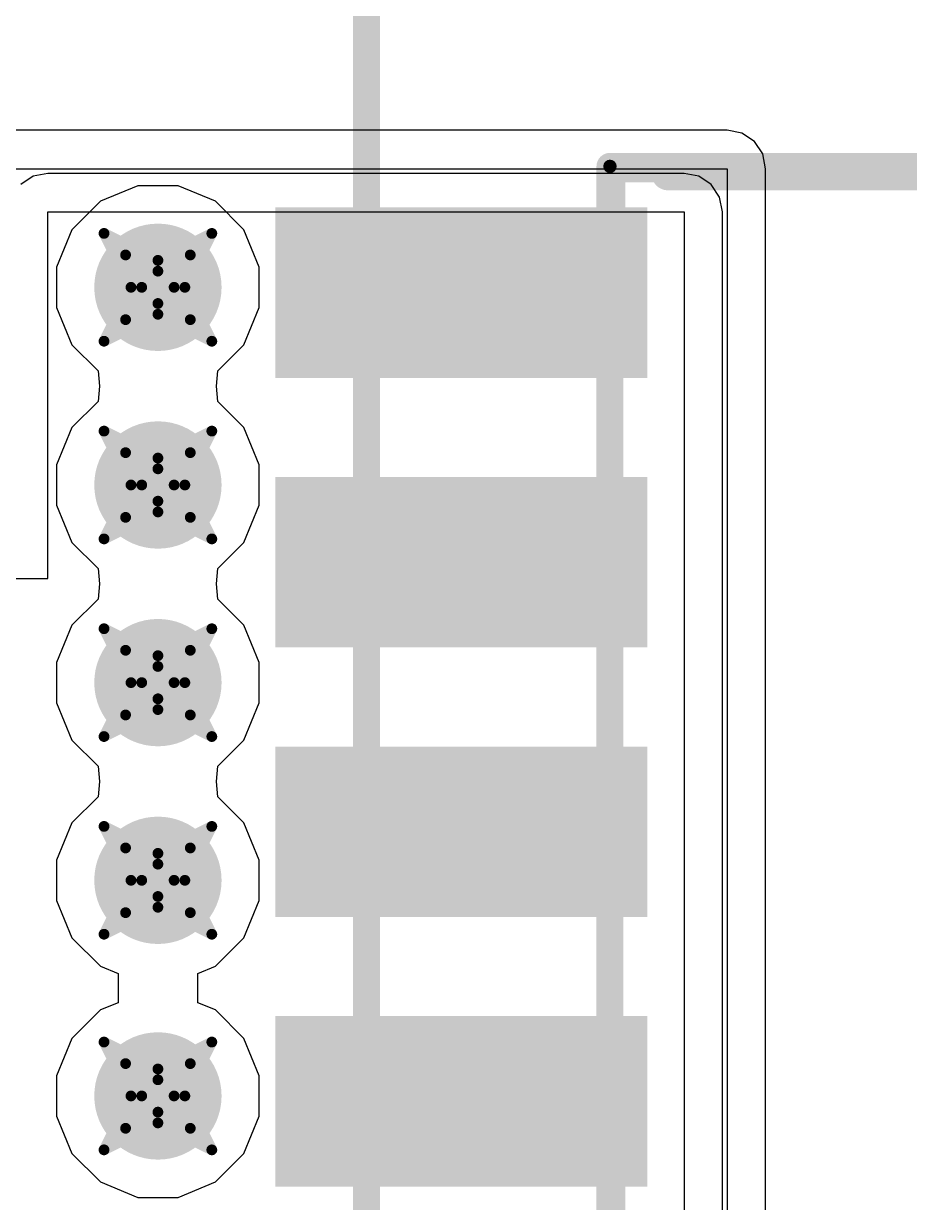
# Model space of a CAD drawing. Header units: inches. Extents: x 0 to 13.9, y -0.2 to 3.4.
# Drawn here: x 0.2075 to 0.3718, y 2.2562 to 2.4749 of the extents above; entities that cross this region are included whole.
import ezdxf

# ---------------------------------------------------------------- set-up
doc = ezdxf.new("R2010")
doc.units = ezdxf.units.IN
doc.header["$MEASUREMENT"] = 0
for name, color, linetype in [('Bottom Layer', 5, 'Continuous'), ('Drill Drawing', 1, 'Continuous'), ('Layer 1', 16, 'Continuous'), ('Layer 2', 76, 'Continuous'), ('Mechanical 13', 56, 'Continuous'), ('Mechanical 4', 56, 'Continuous'), ('Pad Holes', 156, 'Continuous'), ('Top Layer', 1, 'Continuous'), ('Top Overlay', 2, 'Continuous'), ('Top Paste', 8, 'Continuous'), ('Top Solder', 216, 'Continuous'), ('Via Holes', 16, 'Continuous')]:
    doc.layers.add(name, color=color, linetype=linetype)

msp = doc.modelspace()

# ---------------------------------------------------------------- hatches: boundary and pattern name
at = {"layer": 'Bottom Layer'}
h = msp.add_hatch(color=5, dxfattribs=at)
edge = h.paths.add_edge_path()
edge.add_arc((0.2324, 2.426), 0.01181, 0, 360)
h = msp.add_hatch(color=5, dxfattribs=at)
edge = h.paths.add_edge_path()
edge.add_arc((0.2324, 2.38933), 0.01181, 0, 360)
h = msp.add_hatch(color=5, dxfattribs=at)
edge = h.paths.add_edge_path()
edge.add_arc((0.2324, 2.35267), 0.01181, 0, 360)
h = msp.add_hatch(color=5, dxfattribs=at)
edge = h.paths.add_edge_path()
edge.add_arc((0.2324, 2.316), 0.01181, 0, 360)
h = msp.add_hatch(color=5, dxfattribs=at)
edge = h.paths.add_edge_path()
edge.add_arc((0.2324, 2.276), 0.01181, 0, 360)
at = {"layer": 'Layer 1'}
h = msp.add_hatch(color=16, dxfattribs=at)
edge = h.paths.add_edge_path()
edge.add_arc((0.2324, 2.426), 0.01181, 0, 360)
h = msp.add_hatch(color=16, dxfattribs=at)
edge = h.paths.add_edge_path()
edge.add_arc((0.2324, 2.38933), 0.01181, 0, 360)
h = msp.add_hatch(color=16, dxfattribs=at)
edge = h.paths.add_edge_path()
edge.add_arc((0.2324, 2.35267), 0.01181, 0, 360)
h = msp.add_hatch(color=16, dxfattribs=at)
edge = h.paths.add_edge_path()
edge.add_arc((0.2324, 2.316), 0.01181, 0, 360)
h = msp.add_hatch(color=16, dxfattribs=at)
edge = h.paths.add_edge_path()
edge.add_arc((0.2324, 2.276), 0.01181, 0, 360)
at = {"layer": 'Layer 2'}
h = msp.add_hatch(color=76, dxfattribs=at)
edge = h.paths.add_edge_path()
edge.add_arc((0.2324, 2.426), 0.01181, 0, 360)
h = msp.add_hatch(color=76, dxfattribs=at)
edge = h.paths.add_edge_path()
edge.add_arc((0.2324, 2.38933), 0.01181, 0, 360)
h = msp.add_hatch(color=76, dxfattribs=at)
edge = h.paths.add_edge_path()
edge.add_arc((0.2324, 2.35267), 0.01181, 0, 360)
h = msp.add_hatch(color=76, dxfattribs=at)
edge = h.paths.add_edge_path()
edge.add_arc((0.2324, 2.316), 0.01181, 0, 360)
h = msp.add_hatch(color=76, dxfattribs=at)
edge = h.paths.add_edge_path()
edge.add_arc((0.2324, 2.276), 0.01181, 0, 360)
at = {"layer": 'Mechanical 4'}
h = msp.add_hatch(color=56, dxfattribs=at)
edge = h.paths.add_edge_path()
edge.add_arc((0.31626, 2.44843), 0.00125, 0, 360)
h = msp.add_hatch(color=56, dxfattribs=at)
edge = h.paths.add_edge_path()
edge.add_arc((0.31626, 2.44843), 0.00125, 0, 360)
h = msp.add_hatch(color=56, dxfattribs=at)
edge = h.paths.add_edge_path()
edge.add_arc((0.327, 2.447), 0.0015, 0, 360)
at = {"layer": 'Pad Holes'}
h = msp.add_hatch(color=7, dxfattribs=at)
edge = h.paths.add_edge_path()
edge.add_arc((0.31626, 2.44843), 0.00125, 0, 360)
h = msp.add_hatch(color=7, dxfattribs=at)
edge = h.paths.add_edge_path()
edge.add_arc((0.31626, 2.44843), 0.00125, 0, 360)
h = msp.add_hatch(color=7, dxfattribs=at)
edge = h.paths.add_edge_path()
edge.add_arc((0.327, 2.447), 0.0015, 0, 360)
at = {"layer": 'Top Layer'}
h = msp.add_hatch(color=1, dxfattribs=at)
edge = h.paths.add_edge_path()
edge.add_arc((0.2324, 2.426), 0.01181, 0, 360)
for points in [[(0.25819, 2.41319), (0.25819, 2.43681), (0.31921, 2.43681), (0.31921, 2.41319)], [(0.25819, 2.36319), (0.25819, 2.38681), (0.31921, 2.38681), (0.31921, 2.36319)], [(0.25819, 2.31319), (0.25819, 2.33681), (0.31921, 2.33681), (0.31921, 2.31319)], [(0.25819, 2.26319), (0.25819, 2.28681), (0.31921, 2.28681), (0.31921, 2.26319)]]:
    msp.add_hatch(color=1, dxfattribs=at).paths.add_polyline_path(points)
h = msp.add_hatch(color=1, dxfattribs=at)
edge = h.paths.add_edge_path()
edge.add_arc((0.2324, 2.38933), 0.01181, 0, 360)
h = msp.add_hatch(color=1, dxfattribs=at)
edge = h.paths.add_edge_path()
edge.add_arc((0.2324, 2.35267), 0.01181, 0, 360)
h = msp.add_hatch(color=1, dxfattribs=at)
edge = h.paths.add_edge_path()
edge.add_arc((0.2324, 2.316), 0.01181, 0, 360)
h = msp.add_hatch(color=1, dxfattribs=at)
edge = h.paths.add_edge_path()
edge.add_arc((0.2324, 2.276), 0.01181, 0, 360)
at = {"layer": 'Top Paste'}
for points in [[(0.25819, 2.41319), (0.25819, 2.43681), (0.31921, 2.43681), (0.31921, 2.41319)], [(0.25819, 2.36319), (0.25819, 2.38681), (0.31921, 2.38681), (0.31921, 2.36319)], [(0.25819, 2.31319), (0.25819, 2.33681), (0.31921, 2.33681), (0.31921, 2.31319)], [(0.25819, 2.26319), (0.25819, 2.28681), (0.31921, 2.28681), (0.31921, 2.26319)]]:
    msp.add_hatch(color=8, dxfattribs=at).paths.add_polyline_path(points)
at = {"layer": 'Top Solder'}
for points in [[(0.25419, 2.40919), (0.25419, 2.44081), (0.32321, 2.44081), (0.32321, 2.40919)], [(0.25419, 2.35919), (0.25419, 2.39081), (0.32321, 2.39081), (0.32321, 2.35919)], [(0.25419, 2.30919), (0.25419, 2.34081), (0.32321, 2.34081), (0.32321, 2.30919)], [(0.25419, 2.25919), (0.25419, 2.29081), (0.32321, 2.29081), (0.32321, 2.25919)]]:
    msp.add_hatch(color=216, dxfattribs=at).paths.add_polyline_path(points)
at = {"layer": 'Via Holes'}
h = msp.add_hatch(color=7, dxfattribs=at)
edge = h.paths.add_edge_path()
edge.add_arc((0.2324, 2.426), 0.00591, 0, 360)
h = msp.add_hatch(color=7, dxfattribs=at)
edge = h.paths.add_edge_path()
edge.add_arc((0.2324, 2.38933), 0.00591, 0, 360)
h = msp.add_hatch(color=7, dxfattribs=at)
edge = h.paths.add_edge_path()
edge.add_arc((0.2324, 2.35267), 0.00591, 0, 360)
h = msp.add_hatch(color=7, dxfattribs=at)
edge = h.paths.add_edge_path()
edge.add_arc((0.2324, 2.316), 0.00591, 0, 360)
h = msp.add_hatch(color=7, dxfattribs=at)
edge = h.paths.add_edge_path()
edge.add_arc((0.2324, 2.276), 0.00591, 0, 360)

# ---------------------------------------------------------------- linework, layer by layer
at = {"layer": 'Bottom Layer'}
for p, q in [((0.22866, 2.44481), (0.22175, 2.44195)), ((0.23614, 2.44481), (0.22866, 2.44481)), ((0.24306, 2.44195), (0.23614, 2.44481)), ((0.22175, 2.44195), (0.21645, 2.43666)), ((0.24835, 2.43666), (0.24306, 2.44195)), ((0.21645, 2.43666), (0.21359, 2.42974)), ((0.25121, 2.42974), (0.24835, 2.43666)), ((0.21359, 2.42974), (0.21359, 2.42226)), ((0.25121, 2.42226), (0.25121, 2.42974)), ((0.21359, 2.42226), (0.21645, 2.41534)), ((0.24835, 2.41534), (0.25121, 2.42226)), ((0.21645, 2.41534), (0.22129, 2.41051)), ((0.24351, 2.41051), (0.24835, 2.41534)), ((0.22129, 2.41051), (0.22154, 2.40767)), ((0.24326, 2.40767), (0.24351, 2.41051)), ((0.22154, 2.40767), (0.22129, 2.40483)), ((0.24351, 2.40483), (0.24326, 2.40767)), ((0.22129, 2.40483), (0.21645, 2.39999)), ((0.24835, 2.39999), (0.24351, 2.40483)), ((0.21645, 2.39999), (0.21359, 2.39308)), ((0.25121, 2.39308), (0.24835, 2.39999)), ((0.21359, 2.39308), (0.21359, 2.38559)), ((0.25121, 2.38559), (0.25121, 2.39308)), ((0.21359, 2.38559), (0.21645, 2.37868)), ((0.24835, 2.37868), (0.25121, 2.38559)), ((0.21645, 2.37868), (0.22129, 2.37384)), ((0.24351, 2.37384), (0.24835, 2.37868)), ((0.22129, 2.37384), (0.22154, 2.371)), ((0.24326, 2.371), (0.24351, 2.37384)), ((0.22154, 2.371), (0.22129, 2.36816)), ((0.24351, 2.36816), (0.24326, 2.371)), ((0.22129, 2.36816), (0.21645, 2.36332)), ((0.24835, 2.36332), (0.24351, 2.36816)), ((0.21645, 2.36332), (0.21359, 2.35641)), ((0.25121, 2.35641), (0.24835, 2.36332)), ((0.21359, 2.35641), (0.21359, 2.34893)), ((0.25121, 2.34893), (0.25121, 2.35641)), ((0.21359, 2.34893), (0.21645, 2.34201)), ((0.24835, 2.34201), (0.25121, 2.34893)), ((0.21645, 2.34201), (0.22129, 2.33717)), ((0.24351, 2.33717), (0.24835, 2.34201)), ((0.22129, 2.33717), (0.22154, 2.33433)), ((0.24326, 2.33433), (0.24351, 2.33717)), ((0.22154, 2.33433), (0.22129, 2.33149)), ((0.24351, 2.33149), (0.24326, 2.33433)), ((0.22129, 2.33149), (0.21645, 2.32666)), ((0.24835, 2.32666), (0.24351, 2.33149)), ((0.21645, 2.32666), (0.21359, 2.31974)), ((0.25121, 2.31974), (0.24835, 2.32666)), ((0.21359, 2.31974), (0.21359, 2.31226)), ((0.25121, 2.31226), (0.25121, 2.31974)), ((0.21359, 2.31226), (0.21645, 2.30534)), ((0.24835, 2.30534), (0.25121, 2.31226)), ((0.21645, 2.30534), (0.22175, 2.30005)), ((0.24306, 2.30005), (0.24835, 2.30534)), ((0.22175, 2.30005), (0.225, 2.29871)), ((0.225, 2.29871), (0.225, 2.29329)), ((0.23981, 2.29871), (0.24306, 2.30005)), ((0.23981, 2.29329), (0.23981, 2.29871)), ((0.22175, 2.29195), (0.21645, 2.28666)), ((0.225, 2.29329), (0.22175, 2.29195)), ((0.24306, 2.29195), (0.23981, 2.29329)), ((0.24835, 2.28666), (0.24306, 2.29195)), ((0.21645, 2.28666), (0.21359, 2.27974)), ((0.25121, 2.27974), (0.24835, 2.28666)), ((0.21359, 2.27974), (0.21359, 2.27226)), ((0.25121, 2.27226), (0.25121, 2.27974)), ((0.21359, 2.27226), (0.21645, 2.26534)), ((0.24835, 2.26534), (0.25121, 2.27226)), ((0.21645, 2.26534), (0.22175, 2.26005)), ((0.24306, 2.26005), (0.24835, 2.26534)), ((0.22175, 2.26005), (0.22866, 2.25719)), ((0.23614, 2.25719), (0.24306, 2.26005)), ((0.22866, 2.25719), (0.23614, 2.25719))]:
    msp.add_line(p, q, dxfattribs=at)
at = {"layer": 'Drill Drawing'}
for points in [[(0.2224, 2.436, 0.002, 0.002, 0), (0.2324, 2.431, 0.002, 0.002, 0)], [(0.2224, 2.436, 0.002, 0.002, 0), (0.2274, 2.426, 0.002, 0.002, 0)], [(0.2324, 2.431, 0.002, 0.002, 0), (0.2424, 2.436, 0.002, 0.002, 0)], [(0.2374, 2.426, 0.002, 0.002, 0), (0.2424, 2.436, 0.002, 0.002, 0)], [(0.2264, 2.432, 0.002, 0.002, 0), (0.2324, 2.429, 0.002, 0.002, 0)], [(0.2264, 2.432, 0.002, 0.002, 0), (0.2294, 2.426, 0.002, 0.002, 0)], [(0.2324, 2.429, 0.002, 0.002, 0), (0.2384, 2.432, 0.002, 0.002, 0)], [(0.2354, 2.426, 0.002, 0.002, 0), (0.2384, 2.432, 0.002, 0.002, 0)], [(0.2224, 2.416, 0.002, 0.002, 0), (0.2274, 2.426, 0.002, 0.002, 0)], [(0.2264, 2.42, 0.002, 0.002, 0), (0.2294, 2.426, 0.002, 0.002, 0)], [(0.2354, 2.426, 0.002, 0.002, 0), (0.2384, 2.42, 0.002, 0.002, 0)], [(0.2374, 2.426, 0.002, 0.002, 0), (0.2424, 2.416, 0.002, 0.002, 0)], [(0.2264, 2.42, 0.002, 0.002, 0), (0.2324, 2.423, 0.002, 0.002, 0)], [(0.2324, 2.423, 0.002, 0.002, 0), (0.2384, 2.42, 0.002, 0.002, 0)], [(0.2224, 2.416, 0.002, 0.002, 0), (0.2324, 2.421, 0.002, 0.002, 0)], [(0.2324, 2.421, 0.002, 0.002, 0), (0.2424, 2.416, 0.002, 0.002, 0)], [(0.2224, 2.39933, 0.002, 0.002, 0), (0.2324, 2.39433, 0.002, 0.002, 0)], [(0.2224, 2.39933, 0.002, 0.002, 0), (0.2274, 2.38933, 0.002, 0.002, 0)], [(0.2324, 2.39433, 0.002, 0.002, 0), (0.2424, 2.39933, 0.002, 0.002, 0)], [(0.2374, 2.38933, 0.002, 0.002, 0), (0.2424, 2.39933, 0.002, 0.002, 0)], [(0.2264, 2.39533, 0.002, 0.002, 0), (0.2324, 2.39233, 0.002, 0.002, 0)], [(0.2264, 2.39533, 0.002, 0.002, 0), (0.2294, 2.38933, 0.002, 0.002, 0)], [(0.2324, 2.39233, 0.002, 0.002, 0), (0.2384, 2.39533, 0.002, 0.002, 0)], [(0.2354, 2.38933, 0.002, 0.002, 0), (0.2384, 2.39533, 0.002, 0.002, 0)], [(0.2224, 2.37933, 0.002, 0.002, 0), (0.2274, 2.38933, 0.002, 0.002, 0)], [(0.2264, 2.38333, 0.002, 0.002, 0), (0.2294, 2.38933, 0.002, 0.002, 0)], [(0.2354, 2.38933, 0.002, 0.002, 0), (0.2384, 2.38333, 0.002, 0.002, 0)], [(0.2374, 2.38933, 0.002, 0.002, 0), (0.2424, 2.37933, 0.002, 0.002, 0)], [(0.2264, 2.38333, 0.002, 0.002, 0), (0.2324, 2.38633, 0.002, 0.002, 0)], [(0.2324, 2.38633, 0.002, 0.002, 0), (0.2384, 2.38333, 0.002, 0.002, 0)], [(0.2224, 2.37933, 0.002, 0.002, 0), (0.2324, 2.38433, 0.002, 0.002, 0)], [(0.2324, 2.38433, 0.002, 0.002, 0), (0.2424, 2.37933, 0.002, 0.002, 0)], [(0.2224, 2.36267, 0.002, 0.002, 0), (0.2324, 2.35767, 0.002, 0.002, 0)], [(0.2224, 2.36267, 0.002, 0.002, 0), (0.2274, 2.35267, 0.002, 0.002, 0)], [(0.2324, 2.35767, 0.002, 0.002, 0), (0.2424, 2.36267, 0.002, 0.002, 0)], [(0.2374, 2.35267, 0.002, 0.002, 0), (0.2424, 2.36267, 0.002, 0.002, 0)], [(0.2264, 2.35867, 0.002, 0.002, 0), (0.2324, 2.35567, 0.002, 0.002, 0)], [(0.2264, 2.35867, 0.002, 0.002, 0), (0.2294, 2.35267, 0.002, 0.002, 0)], [(0.2324, 2.35567, 0.002, 0.002, 0), (0.2384, 2.35867, 0.002, 0.002, 0)], [(0.2354, 2.35267, 0.002, 0.002, 0), (0.2384, 2.35867, 0.002, 0.002, 0)], [(0.2224, 2.34267, 0.002, 0.002, 0), (0.2274, 2.35267, 0.002, 0.002, 0)], [(0.2264, 2.34667, 0.002, 0.002, 0), (0.2294, 2.35267, 0.002, 0.002, 0)], [(0.2354, 2.35267, 0.002, 0.002, 0), (0.2384, 2.34667, 0.002, 0.002, 0)], [(0.2374, 2.35267, 0.002, 0.002, 0), (0.2424, 2.34267, 0.002, 0.002, 0)], [(0.2224, 2.34267, 0.002, 0.002, 0), (0.2324, 2.34767, 0.002, 0.002, 0)], [(0.2264, 2.34667, 0.002, 0.002, 0), (0.2324, 2.34967, 0.002, 0.002, 0)], [(0.2324, 2.34967, 0.002, 0.002, 0), (0.2384, 2.34667, 0.002, 0.002, 0)], [(0.2324, 2.34767, 0.002, 0.002, 0), (0.2424, 2.34267, 0.002, 0.002, 0)], [(0.2224, 2.326, 0.002, 0.002, 0), (0.2324, 2.321, 0.002, 0.002, 0)], [(0.2224, 2.326, 0.002, 0.002, 0), (0.2274, 2.316, 0.002, 0.002, 0)], [(0.2324, 2.321, 0.002, 0.002, 0), (0.2424, 2.326, 0.002, 0.002, 0)], [(0.2374, 2.316, 0.002, 0.002, 0), (0.2424, 2.326, 0.002, 0.002, 0)], [(0.2264, 2.322, 0.002, 0.002, 0), (0.2324, 2.319, 0.002, 0.002, 0)], [(0.2264, 2.322, 0.002, 0.002, 0), (0.2294, 2.316, 0.002, 0.002, 0)], [(0.2324, 2.319, 0.002, 0.002, 0), (0.2384, 2.322, 0.002, 0.002, 0)], [(0.2354, 2.316, 0.002, 0.002, 0), (0.2384, 2.322, 0.002, 0.002, 0)], [(0.2224, 2.306, 0.002, 0.002, 0), (0.2274, 2.316, 0.002, 0.002, 0)], [(0.2264, 2.31, 0.002, 0.002, 0), (0.2294, 2.316, 0.002, 0.002, 0)], [(0.2354, 2.316, 0.002, 0.002, 0), (0.2384, 2.31, 0.002, 0.002, 0)], [(0.2374, 2.316, 0.002, 0.002, 0), (0.2424, 2.306, 0.002, 0.002, 0)], [(0.2264, 2.31, 0.002, 0.002, 0), (0.2324, 2.313, 0.002, 0.002, 0)], [(0.2324, 2.313, 0.002, 0.002, 0), (0.2384, 2.31, 0.002, 0.002, 0)], [(0.2224, 2.306, 0.002, 0.002, 0), (0.2324, 2.311, 0.002, 0.002, 0)], [(0.2324, 2.311, 0.002, 0.002, 0), (0.2424, 2.306, 0.002, 0.002, 0)], [(0.2224, 2.286, 0.002, 0.002, 0), (0.2324, 2.281, 0.002, 0.002, 0)], [(0.2224, 2.286, 0.002, 0.002, 0), (0.2274, 2.276, 0.002, 0.002, 0)], [(0.2324, 2.281, 0.002, 0.002, 0), (0.2424, 2.286, 0.002, 0.002, 0)], [(0.2374, 2.276, 0.002, 0.002, 0), (0.2424, 2.286, 0.002, 0.002, 0)], [(0.2264, 2.282, 0.002, 0.002, 0), (0.2324, 2.279, 0.002, 0.002, 0)], [(0.2264, 2.282, 0.002, 0.002, 0), (0.2294, 2.276, 0.002, 0.002, 0)], [(0.2324, 2.279, 0.002, 0.002, 0), (0.2384, 2.282, 0.002, 0.002, 0)], [(0.2354, 2.276, 0.002, 0.002, 0), (0.2384, 2.282, 0.002, 0.002, 0)], [(0.2224, 2.266, 0.002, 0.002, 0), (0.2274, 2.276, 0.002, 0.002, 0)], [(0.2264, 2.27, 0.002, 0.002, 0), (0.2294, 2.276, 0.002, 0.002, 0)], [(0.2354, 2.276, 0.002, 0.002, 0), (0.2384, 2.27, 0.002, 0.002, 0)], [(0.2374, 2.276, 0.002, 0.002, 0), (0.2424, 2.266, 0.002, 0.002, 0)], [(0.2264, 2.27, 0.002, 0.002, 0), (0.2324, 2.273, 0.002, 0.002, 0)], [(0.2324, 2.273, 0.002, 0.002, 0), (0.2384, 2.27, 0.002, 0.002, 0)], [(0.2224, 2.266, 0.002, 0.002, 0), (0.2324, 2.271, 0.002, 0.002, 0)], [(0.2324, 2.271, 0.002, 0.002, 0), (0.2424, 2.266, 0.002, 0.002, 0)]]:
    msp.add_lwpolyline(points, format="xyseb", dxfattribs=at)
for points in [[(0.2219, 2.436, 0.001, 0.001, 1), (0.2229, 2.436, 0.001, 0.001, 1)], [(0.2219, 2.436, 0.001, 0.001, 1), (0.2229, 2.436, 0.001, 0.001, 1)], [(0.2419, 2.436, 0.001, 0.001, 1), (0.2429, 2.436, 0.001, 0.001, 1)], [(0.2419, 2.436, 0.001, 0.001, 1), (0.2429, 2.436, 0.001, 0.001, 1)], [(0.2259, 2.432, 0.001, 0.001, 1), (0.2269, 2.432, 0.001, 0.001, 1)], [(0.2259, 2.432, 0.001, 0.001, 1), (0.2269, 2.432, 0.001, 0.001, 1)], [(0.2319, 2.431, 0.001, 0.001, 1), (0.2329, 2.431, 0.001, 0.001, 1)], [(0.2319, 2.431, 0.001, 0.001, 1), (0.2329, 2.431, 0.001, 0.001, 1)], [(0.2379, 2.432, 0.001, 0.001, 1), (0.2389, 2.432, 0.001, 0.001, 1)], [(0.2379, 2.432, 0.001, 0.001, 1), (0.2389, 2.432, 0.001, 0.001, 1)], [(0.2319, 2.429, 0.001, 0.001, 1), (0.2329, 2.429, 0.001, 0.001, 1)], [(0.2319, 2.429, 0.001, 0.001, 1), (0.2329, 2.429, 0.001, 0.001, 1)], [(0.2269, 2.426, 0.001, 0.001, 1), (0.2279, 2.426, 0.001, 0.001, 1)], [(0.2269, 2.426, 0.001, 0.001, 1), (0.2279, 2.426, 0.001, 0.001, 1)], [(0.2289, 2.426, 0.001, 0.001, 1), (0.2299, 2.426, 0.001, 0.001, 1)], [(0.2289, 2.426, 0.001, 0.001, 1), (0.2299, 2.426, 0.001, 0.001, 1)], [(0.2349, 2.426, 0.001, 0.001, 1), (0.2359, 2.426, 0.001, 0.001, 1)], [(0.2349, 2.426, 0.001, 0.001, 1), (0.2359, 2.426, 0.001, 0.001, 1)], [(0.2369, 2.426, 0.001, 0.001, 1), (0.2379, 2.426, 0.001, 0.001, 1)], [(0.2369, 2.426, 0.001, 0.001, 1), (0.2379, 2.426, 0.001, 0.001, 1)], [(0.2319, 2.423, 0.001, 0.001, 1), (0.2329, 2.423, 0.001, 0.001, 1)], [(0.2319, 2.423, 0.001, 0.001, 1), (0.2329, 2.423, 0.001, 0.001, 1)], [(0.2259, 2.42, 0.001, 0.001, 1), (0.2269, 2.42, 0.001, 0.001, 1)], [(0.2259, 2.42, 0.001, 0.001, 1), (0.2269, 2.42, 0.001, 0.001, 1)], [(0.2319, 2.421, 0.001, 0.001, 1), (0.2329, 2.421, 0.001, 0.001, 1)], [(0.2319, 2.421, 0.001, 0.001, 1), (0.2329, 2.421, 0.001, 0.001, 1)], [(0.2379, 2.42, 0.001, 0.001, 1), (0.2389, 2.42, 0.001, 0.001, 1)], [(0.2379, 2.42, 0.001, 0.001, 1), (0.2389, 2.42, 0.001, 0.001, 1)], [(0.2219, 2.416, 0.001, 0.001, 1), (0.2229, 2.416, 0.001, 0.001, 1)], [(0.2219, 2.416, 0.001, 0.001, 1), (0.2229, 2.416, 0.001, 0.001, 1)], [(0.2419, 2.416, 0.001, 0.001, 1), (0.2429, 2.416, 0.001, 0.001, 1)], [(0.2419, 2.416, 0.001, 0.001, 1), (0.2429, 2.416, 0.001, 0.001, 1)], [(0.2219, 2.39933, 0.001, 0.001, 1), (0.2229, 2.39933, 0.001, 0.001, 1)], [(0.2219, 2.39933, 0.001, 0.001, 1), (0.2229, 2.39933, 0.001, 0.001, 1)], [(0.2419, 2.39933, 0.001, 0.001, 1), (0.2429, 2.39933, 0.001, 0.001, 1)], [(0.2419, 2.39933, 0.001, 0.001, 1), (0.2429, 2.39933, 0.001, 0.001, 1)], [(0.2259, 2.39533, 0.001, 0.001, 1), (0.2269, 2.39533, 0.001, 0.001, 1)], [(0.2259, 2.39533, 0.001, 0.001, 1), (0.2269, 2.39533, 0.001, 0.001, 1)], [(0.2319, 2.39433, 0.001, 0.001, 1), (0.2329, 2.39433, 0.001, 0.001, 1)], [(0.2319, 2.39433, 0.001, 0.001, 1), (0.2329, 2.39433, 0.001, 0.001, 1)], [(0.2379, 2.39533, 0.001, 0.001, 1), (0.2389, 2.39533, 0.001, 0.001, 1)], [(0.2379, 2.39533, 0.001, 0.001, 1), (0.2389, 2.39533, 0.001, 0.001, 1)], [(0.2319, 2.39233, 0.001, 0.001, 1), (0.2329, 2.39233, 0.001, 0.001, 1)], [(0.2319, 2.39233, 0.001, 0.001, 1), (0.2329, 2.39233, 0.001, 0.001, 1)], [(0.2269, 2.38933, 0.001, 0.001, 1), (0.2279, 2.38933, 0.001, 0.001, 1)], [(0.2269, 2.38933, 0.001, 0.001, 1), (0.2279, 2.38933, 0.001, 0.001, 1)], [(0.2289, 2.38933, 0.001, 0.001, 1), (0.2299, 2.38933, 0.001, 0.001, 1)], [(0.2289, 2.38933, 0.001, 0.001, 1), (0.2299, 2.38933, 0.001, 0.001, 1)], [(0.2349, 2.38933, 0.001, 0.001, 1), (0.2359, 2.38933, 0.001, 0.001, 1)], [(0.2349, 2.38933, 0.001, 0.001, 1), (0.2359, 2.38933, 0.001, 0.001, 1)], [(0.2369, 2.38933, 0.001, 0.001, 1), (0.2379, 2.38933, 0.001, 0.001, 1)], [(0.2369, 2.38933, 0.001, 0.001, 1), (0.2379, 2.38933, 0.001, 0.001, 1)], [(0.2319, 2.38633, 0.001, 0.001, 1), (0.2329, 2.38633, 0.001, 0.001, 1)], [(0.2319, 2.38633, 0.001, 0.001, 1), (0.2329, 2.38633, 0.001, 0.001, 1)], [(0.2259, 2.38333, 0.001, 0.001, 1), (0.2269, 2.38333, 0.001, 0.001, 1)], [(0.2259, 2.38333, 0.001, 0.001, 1), (0.2269, 2.38333, 0.001, 0.001, 1)], [(0.2319, 2.38433, 0.001, 0.001, 1), (0.2329, 2.38433, 0.001, 0.001, 1)], [(0.2319, 2.38433, 0.001, 0.001, 1), (0.2329, 2.38433, 0.001, 0.001, 1)], [(0.2379, 2.38333, 0.001, 0.001, 1), (0.2389, 2.38333, 0.001, 0.001, 1)], [(0.2379, 2.38333, 0.001, 0.001, 1), (0.2389, 2.38333, 0.001, 0.001, 1)], [(0.2219, 2.37933, 0.001, 0.001, 1), (0.2229, 2.37933, 0.001, 0.001, 1)], [(0.2219, 2.37933, 0.001, 0.001, 1), (0.2229, 2.37933, 0.001, 0.001, 1)], [(0.2419, 2.37933, 0.001, 0.001, 1), (0.2429, 2.37933, 0.001, 0.001, 1)], [(0.2419, 2.37933, 0.001, 0.001, 1), (0.2429, 2.37933, 0.001, 0.001, 1)], [(0.2219, 2.36267, 0.001, 0.001, 1), (0.2229, 2.36267, 0.001, 0.001, 1)], [(0.2219, 2.36267, 0.001, 0.001, 1), (0.2229, 2.36267, 0.001, 0.001, 1)], [(0.2419, 2.36267, 0.001, 0.001, 1), (0.2429, 2.36267, 0.001, 0.001, 1)], [(0.2419, 2.36267, 0.001, 0.001, 1), (0.2429, 2.36267, 0.001, 0.001, 1)], [(0.2259, 2.35867, 0.001, 0.001, 1), (0.2269, 2.35867, 0.001, 0.001, 1)], [(0.2259, 2.35867, 0.001, 0.001, 1), (0.2269, 2.35867, 0.001, 0.001, 1)], [(0.2379, 2.35867, 0.001, 0.001, 1), (0.2389, 2.35867, 0.001, 0.001, 1)], [(0.2379, 2.35867, 0.001, 0.001, 1), (0.2389, 2.35867, 0.001, 0.001, 1)], [(0.2319, 2.35767, 0.001, 0.001, 1), (0.2329, 2.35767, 0.001, 0.001, 1)], [(0.2319, 2.35767, 0.001, 0.001, 1), (0.2329, 2.35767, 0.001, 0.001, 1)], [(0.2319, 2.35567, 0.001, 0.001, 1), (0.2329, 2.35567, 0.001, 0.001, 1)], [(0.2319, 2.35567, 0.001, 0.001, 1), (0.2329, 2.35567, 0.001, 0.001, 1)], [(0.2269, 2.35267, 0.001, 0.001, 1), (0.2279, 2.35267, 0.001, 0.001, 1)], [(0.2269, 2.35267, 0.001, 0.001, 1), (0.2279, 2.35267, 0.001, 0.001, 1)], [(0.2289, 2.35267, 0.001, 0.001, 1), (0.2299, 2.35267, 0.001, 0.001, 1)], [(0.2289, 2.35267, 0.001, 0.001, 1), (0.2299, 2.35267, 0.001, 0.001, 1)], [(0.2349, 2.35267, 0.001, 0.001, 1), (0.2359, 2.35267, 0.001, 0.001, 1)], [(0.2349, 2.35267, 0.001, 0.001, 1), (0.2359, 2.35267, 0.001, 0.001, 1)], [(0.2369, 2.35267, 0.001, 0.001, 1), (0.2379, 2.35267, 0.001, 0.001, 1)], [(0.2369, 2.35267, 0.001, 0.001, 1), (0.2379, 2.35267, 0.001, 0.001, 1)], [(0.2319, 2.34967, 0.001, 0.001, 1), (0.2329, 2.34967, 0.001, 0.001, 1)], [(0.2319, 2.34967, 0.001, 0.001, 1), (0.2329, 2.34967, 0.001, 0.001, 1)], [(0.2319, 2.34767, 0.001, 0.001, 1), (0.2329, 2.34767, 0.001, 0.001, 1)], [(0.2319, 2.34767, 0.001, 0.001, 1), (0.2329, 2.34767, 0.001, 0.001, 1)], [(0.2259, 2.34667, 0.001, 0.001, 1), (0.2269, 2.34667, 0.001, 0.001, 1)], [(0.2259, 2.34667, 0.001, 0.001, 1), (0.2269, 2.34667, 0.001, 0.001, 1)], [(0.2379, 2.34667, 0.001, 0.001, 1), (0.2389, 2.34667, 0.001, 0.001, 1)], [(0.2379, 2.34667, 0.001, 0.001, 1), (0.2389, 2.34667, 0.001, 0.001, 1)], [(0.2219, 2.34267, 0.001, 0.001, 1), (0.2229, 2.34267, 0.001, 0.001, 1)], [(0.2219, 2.34267, 0.001, 0.001, 1), (0.2229, 2.34267, 0.001, 0.001, 1)], [(0.2419, 2.34267, 0.001, 0.001, 1), (0.2429, 2.34267, 0.001, 0.001, 1)], [(0.2419, 2.34267, 0.001, 0.001, 1), (0.2429, 2.34267, 0.001, 0.001, 1)], [(0.2219, 2.326, 0.001, 0.001, 1), (0.2229, 2.326, 0.001, 0.001, 1)], [(0.2219, 2.326, 0.001, 0.001, 1), (0.2229, 2.326, 0.001, 0.001, 1)], [(0.2419, 2.326, 0.001, 0.001, 1), (0.2429, 2.326, 0.001, 0.001, 1)], [(0.2419, 2.326, 0.001, 0.001, 1), (0.2429, 2.326, 0.001, 0.001, 1)], [(0.2259, 2.322, 0.001, 0.001, 1), (0.2269, 2.322, 0.001, 0.001, 1)], [(0.2259, 2.322, 0.001, 0.001, 1), (0.2269, 2.322, 0.001, 0.001, 1)], [(0.2379, 2.322, 0.001, 0.001, 1), (0.2389, 2.322, 0.001, 0.001, 1)], [(0.2379, 2.322, 0.001, 0.001, 1), (0.2389, 2.322, 0.001, 0.001, 1)], [(0.2319, 2.321, 0.001, 0.001, 1), (0.2329, 2.321, 0.001, 0.001, 1)], [(0.2319, 2.321, 0.001, 0.001, 1), (0.2329, 2.321, 0.001, 0.001, 1)], [(0.2319, 2.319, 0.001, 0.001, 1), (0.2329, 2.319, 0.001, 0.001, 1)], [(0.2319, 2.319, 0.001, 0.001, 1), (0.2329, 2.319, 0.001, 0.001, 1)], [(0.2269, 2.316, 0.001, 0.001, 1), (0.2279, 2.316, 0.001, 0.001, 1)], [(0.2269, 2.316, 0.001, 0.001, 1), (0.2279, 2.316, 0.001, 0.001, 1)], [(0.2289, 2.316, 0.001, 0.001, 1), (0.2299, 2.316, 0.001, 0.001, 1)], [(0.2289, 2.316, 0.001, 0.001, 1), (0.2299, 2.316, 0.001, 0.001, 1)], [(0.2349, 2.316, 0.001, 0.001, 1), (0.2359, 2.316, 0.001, 0.001, 1)], [(0.2349, 2.316, 0.001, 0.001, 1), (0.2359, 2.316, 0.001, 0.001, 1)], [(0.2369, 2.316, 0.001, 0.001, 1), (0.2379, 2.316, 0.001, 0.001, 1)], [(0.2369, 2.316, 0.001, 0.001, 1), (0.2379, 2.316, 0.001, 0.001, 1)], [(0.2319, 2.313, 0.001, 0.001, 1), (0.2329, 2.313, 0.001, 0.001, 1)], [(0.2319, 2.313, 0.001, 0.001, 1), (0.2329, 2.313, 0.001, 0.001, 1)], [(0.2319, 2.311, 0.001, 0.001, 1), (0.2329, 2.311, 0.001, 0.001, 1)], [(0.2319, 2.311, 0.001, 0.001, 1), (0.2329, 2.311, 0.001, 0.001, 1)], [(0.2259, 2.31, 0.001, 0.001, 1), (0.2269, 2.31, 0.001, 0.001, 1)], [(0.2259, 2.31, 0.001, 0.001, 1), (0.2269, 2.31, 0.001, 0.001, 1)], [(0.2379, 2.31, 0.001, 0.001, 1), (0.2389, 2.31, 0.001, 0.001, 1)], [(0.2379, 2.31, 0.001, 0.001, 1), (0.2389, 2.31, 0.001, 0.001, 1)], [(0.2219, 2.306, 0.001, 0.001, 1), (0.2229, 2.306, 0.001, 0.001, 1)], [(0.2219, 2.306, 0.001, 0.001, 1), (0.2229, 2.306, 0.001, 0.001, 1)], [(0.2419, 2.306, 0.001, 0.001, 1), (0.2429, 2.306, 0.001, 0.001, 1)], [(0.2419, 2.306, 0.001, 0.001, 1), (0.2429, 2.306, 0.001, 0.001, 1)], [(0.2219, 2.286, 0.001, 0.001, 1), (0.2229, 2.286, 0.001, 0.001, 1)], [(0.2219, 2.286, 0.001, 0.001, 1), (0.2229, 2.286, 0.001, 0.001, 1)], [(0.2419, 2.286, 0.001, 0.001, 1), (0.2429, 2.286, 0.001, 0.001, 1)], [(0.2419, 2.286, 0.001, 0.001, 1), (0.2429, 2.286, 0.001, 0.001, 1)], [(0.2259, 2.282, 0.001, 0.001, 1), (0.2269, 2.282, 0.001, 0.001, 1)], [(0.2259, 2.282, 0.001, 0.001, 1), (0.2269, 2.282, 0.001, 0.001, 1)], [(0.2379, 2.282, 0.001, 0.001, 1), (0.2389, 2.282, 0.001, 0.001, 1)], [(0.2379, 2.282, 0.001, 0.001, 1), (0.2389, 2.282, 0.001, 0.001, 1)], [(0.2319, 2.281, 0.001, 0.001, 1), (0.2329, 2.281, 0.001, 0.001, 1)], [(0.2319, 2.281, 0.001, 0.001, 1), (0.2329, 2.281, 0.001, 0.001, 1)], [(0.2319, 2.279, 0.001, 0.001, 1), (0.2329, 2.279, 0.001, 0.001, 1)], [(0.2319, 2.279, 0.001, 0.001, 1), (0.2329, 2.279, 0.001, 0.001, 1)], [(0.2269, 2.276, 0.001, 0.001, 1), (0.2279, 2.276, 0.001, 0.001, 1)], [(0.2269, 2.276, 0.001, 0.001, 1), (0.2279, 2.276, 0.001, 0.001, 1)], [(0.2289, 2.276, 0.001, 0.001, 1), (0.2299, 2.276, 0.001, 0.001, 1)], [(0.2289, 2.276, 0.001, 0.001, 1), (0.2299, 2.276, 0.001, 0.001, 1)], [(0.2349, 2.276, 0.001, 0.001, 1), (0.2359, 2.276, 0.001, 0.001, 1)], [(0.2349, 2.276, 0.001, 0.001, 1), (0.2359, 2.276, 0.001, 0.001, 1)], [(0.2369, 2.276, 0.001, 0.001, 1), (0.2379, 2.276, 0.001, 0.001, 1)], [(0.2369, 2.276, 0.001, 0.001, 1), (0.2379, 2.276, 0.001, 0.001, 1)], [(0.2319, 2.273, 0.001, 0.001, 1), (0.2329, 2.273, 0.001, 0.001, 1)], [(0.2319, 2.273, 0.001, 0.001, 1), (0.2329, 2.273, 0.001, 0.001, 1)], [(0.2259, 2.27, 0.001, 0.001, 1), (0.2269, 2.27, 0.001, 0.001, 1)], [(0.2259, 2.27, 0.001, 0.001, 1), (0.2269, 2.27, 0.001, 0.001, 1)], [(0.2319, 2.271, 0.001, 0.001, 1), (0.2329, 2.271, 0.001, 0.001, 1)], [(0.2319, 2.271, 0.001, 0.001, 1), (0.2329, 2.271, 0.001, 0.001, 1)], [(0.2379, 2.27, 0.001, 0.001, 1), (0.2389, 2.27, 0.001, 0.001, 1)], [(0.2379, 2.27, 0.001, 0.001, 1), (0.2389, 2.27, 0.001, 0.001, 1)], [(0.2219, 2.266, 0.001, 0.001, 1), (0.2229, 2.266, 0.001, 0.001, 1)], [(0.2219, 2.266, 0.001, 0.001, 1), (0.2229, 2.266, 0.001, 0.001, 1)], [(0.2419, 2.266, 0.001, 0.001, 1), (0.2429, 2.266, 0.001, 0.001, 1)], [(0.2419, 2.266, 0.001, 0.001, 1), (0.2429, 2.266, 0.001, 0.001, 1)]]:
    msp.add_lwpolyline(points, format="xyseb", close=True, dxfattribs=at)
at = {"layer": 'Layer 1'}
for p, q in [((0.22866, 2.44481), (0.22175, 2.44195)), ((0.23614, 2.44481), (0.22866, 2.44481)), ((0.24306, 2.44195), (0.23614, 2.44481)), ((0.22175, 2.44195), (0.21645, 2.43666)), ((0.24835, 2.43666), (0.24306, 2.44195)), ((0.21645, 2.43666), (0.21359, 2.42974)), ((0.25121, 2.42974), (0.24835, 2.43666)), ((0.21359, 2.42974), (0.21359, 2.42226)), ((0.25121, 2.42226), (0.25121, 2.42974)), ((0.21359, 2.42226), (0.21645, 2.41534)), ((0.24835, 2.41534), (0.25121, 2.42226)), ((0.21645, 2.41534), (0.22129, 2.41051)), ((0.24351, 2.41051), (0.24835, 2.41534)), ((0.22129, 2.41051), (0.22154, 2.40767)), ((0.24326, 2.40767), (0.24351, 2.41051)), ((0.22154, 2.40767), (0.22129, 2.40483)), ((0.24351, 2.40483), (0.24326, 2.40767)), ((0.22129, 2.40483), (0.21645, 2.39999)), ((0.24835, 2.39999), (0.24351, 2.40483)), ((0.21645, 2.39999), (0.21359, 2.39308)), ((0.25121, 2.39308), (0.24835, 2.39999)), ((0.21359, 2.39308), (0.21359, 2.38559)), ((0.25121, 2.38559), (0.25121, 2.39308)), ((0.21359, 2.38559), (0.21645, 2.37868)), ((0.24835, 2.37868), (0.25121, 2.38559)), ((0.21645, 2.37868), (0.22129, 2.37384)), ((0.24351, 2.37384), (0.24835, 2.37868)), ((0.22129, 2.37384), (0.22154, 2.371)), ((0.24326, 2.371), (0.24351, 2.37384)), ((0.22154, 2.371), (0.22129, 2.36816)), ((0.24351, 2.36816), (0.24326, 2.371)), ((0.22129, 2.36816), (0.21645, 2.36332)), ((0.24835, 2.36332), (0.24351, 2.36816)), ((0.21645, 2.36332), (0.21359, 2.35641)), ((0.25121, 2.35641), (0.24835, 2.36332)), ((0.21359, 2.35641), (0.21359, 2.34893)), ((0.25121, 2.34893), (0.25121, 2.35641)), ((0.21359, 2.34893), (0.21645, 2.34201)), ((0.24835, 2.34201), (0.25121, 2.34893)), ((0.21645, 2.34201), (0.22129, 2.33717)), ((0.24351, 2.33717), (0.24835, 2.34201)), ((0.22129, 2.33717), (0.22154, 2.33433)), ((0.24326, 2.33433), (0.24351, 2.33717)), ((0.22154, 2.33433), (0.22129, 2.33149)), ((0.24351, 2.33149), (0.24326, 2.33433)), ((0.22129, 2.33149), (0.21645, 2.32666)), ((0.24835, 2.32666), (0.24351, 2.33149)), ((0.21645, 2.32666), (0.21359, 2.31974)), ((0.25121, 2.31974), (0.24835, 2.32666)), ((0.21359, 2.31974), (0.21359, 2.31226)), ((0.25121, 2.31226), (0.25121, 2.31974)), ((0.21359, 2.31226), (0.21645, 2.30534)), ((0.24835, 2.30534), (0.25121, 2.31226)), ((0.21645, 2.30534), (0.22175, 2.30005)), ((0.24306, 2.30005), (0.24835, 2.30534)), ((0.22175, 2.30005), (0.225, 2.29871)), ((0.225, 2.29871), (0.225, 2.29329)), ((0.23981, 2.29871), (0.24306, 2.30005)), ((0.23981, 2.29329), (0.23981, 2.29871)), ((0.22175, 2.29195), (0.21645, 2.28666)), ((0.225, 2.29329), (0.22175, 2.29195)), ((0.24306, 2.29195), (0.23981, 2.29329)), ((0.24835, 2.28666), (0.24306, 2.29195)), ((0.21645, 2.28666), (0.21359, 2.27974)), ((0.25121, 2.27974), (0.24835, 2.28666)), ((0.21359, 2.27974), (0.21359, 2.27226)), ((0.25121, 2.27226), (0.25121, 2.27974)), ((0.21359, 2.27226), (0.21645, 2.26534)), ((0.24835, 2.26534), (0.25121, 2.27226)), ((0.21645, 2.26534), (0.22175, 2.26005)), ((0.24306, 2.26005), (0.24835, 2.26534)), ((0.22175, 2.26005), (0.22866, 2.25719)), ((0.23614, 2.25719), (0.24306, 2.26005)), ((0.22866, 2.25719), (0.23614, 2.25719))]:
    msp.add_line(p, q, dxfattribs=at)
at = {"layer": 'Layer 2'}
for p, q in [((0.338, 2.45514), (0.13221, 2.45514)), ((0.34073, 2.45459), (0.338, 2.45514)), ((0.34305, 2.45305), (0.34073, 2.45459)), ((0.34459, 2.45073), (0.34305, 2.45305)), ((0.34514, 2.448), (0.34459, 2.45073)), ((0.13221, 2.448), (0.338, 2.448)), ((0.338, 2.448), (0.338, 2.115)), ((0.34514, 2.115), (0.34514, 2.448))]:
    msp.add_line(p, q, dxfattribs=at)
at = {"layer": 'Mechanical 13'}
msp.add_lwpolyline([(0.2711, 2.21418, 0.005, 0.005, 0), (0.2711, 2.94883, 0.005, 0.005, 0)], format="xyseb", dxfattribs=at)
at = {"layer": 'Mechanical 4'}
for points in [[(0.31626, 2.44843, 0.005, 0.005, 0), (0.47374, 2.44843, 0.005, 0.005, 0)], [(0.31626, 2.25157, 0.005, 0.005, 0), (0.31626, 2.44843, 0.005, 0.005, 0)], [(0.327, 2.447, 0.006, 0.006, 0), (0.463, 2.447, 0.006, 0.006, 0)]]:
    msp.add_lwpolyline(points, format="xyseb", dxfattribs=at)
for points in [[(0.31501, 2.44843, 0.0025, 0.0025, 1), (0.31751, 2.44843, 0.0025, 0.0025, 1)], [(0.31501, 2.44843, 0.0025, 0.0025, 1), (0.31751, 2.44843, 0.0025, 0.0025, 1)], [(0.3255, 2.447, 0.003, 0.003, 1), (0.3285, 2.447, 0.003, 0.003, 1)]]:
    msp.add_lwpolyline(points, format="xyseb", close=True, dxfattribs=at)
at = {"layer": 'Top Layer'}
for p, q in [((0.212, 2.44714), (0.20927, 2.44659)), ((0.33, 2.44714), (0.212, 2.44714)), ((0.33273, 2.44659), (0.33, 2.44714)), ((0.20927, 2.44659), (0.20695, 2.44505)), ((0.33505, 2.44505), (0.33273, 2.44659)), ((0.33659, 2.44273), (0.33505, 2.44505)), ((0.33714, 2.44), (0.33659, 2.44273)), ((0.212, 2.372), (0.212, 2.44)), ((0.212, 2.44), (0.33, 2.44)), ((0.33, 2.44), (0.33, 2.145)), ((0.33714, 2.145), (0.33714, 2.44)), ((0.13346, 2.372), (0.212, 2.372))]:
    msp.add_line(p, q, dxfattribs=at)
at = {"layer": 'Top Overlay'}
for points in [[(0.31663, 2.448, 0.005, 0.005, 0), (0.47337, 2.448, 0.005, 0.005, 0)], [(0.31663, 2.441, 0.005, 0.005, 0), (0.31663, 2.448, 0.005, 0.005, 0)], [(0.31663, 2.252, 0.005, 0.005, 0), (0.31663, 2.259, 0.005, 0.005, 0)]]:
    msp.add_lwpolyline(points, format="xyseb", dxfattribs=at)
for points in [[(0.31538, 2.448, 0.0025, 0.0025, 1), (0.31788, 2.448, 0.0025, 0.0025, 1)], [(0.31538, 2.448, 0.0025, 0.0025, 1), (0.31788, 2.448, 0.0025, 0.0025, 1)], [(0.31538, 2.441, 0.0025, 0.0025, 1), (0.31788, 2.441, 0.0025, 0.0025, 1)], [(0.31538, 2.259, 0.0025, 0.0025, 1), (0.31788, 2.259, 0.0025, 0.0025, 1)]]:
    msp.add_lwpolyline(points, format="xyseb", close=True, dxfattribs=at)

doc.saveas('drawing.dxf')
